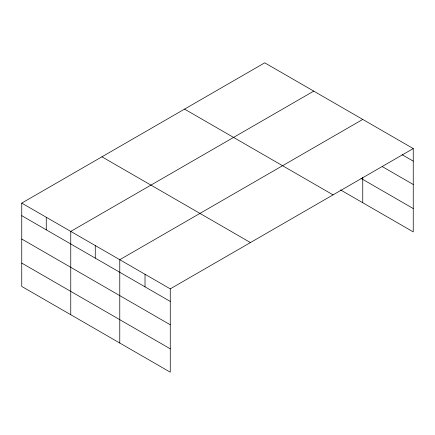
<?xml version="1.0" encoding="UTF-8"?>
<svg xmlns="http://www.w3.org/2000/svg" width="435" height="435" viewBox="0 0 435 435"><rect width="100%" height="100%" fill="white"/><g stroke="black" fill="none" stroke-linecap="round" stroke-linejoin="round"><path stroke-width="0.65" d="M21.75 203.107L170.264 288.856L170.264 372.175L21.75 286.431L21.75 203.107L264.73 62.825L413.25 148.569L413.25 231.893L340.583 189.937M313.744 91.122L70.758 231.404L70.758 314.728M362.752 119.418L119.772 259.7L119.772 343.025M170.264 288.856L413.25 148.569M402.092 154.702L413.25 161.14M382.131 166.523L413.25 184.489M361.006 178.383L413.25 208.544M184.549 109.12L333.063 194.864M101.937 156.812L250.451 242.561M21.75 215.684L170.264 301.428M21.75 239.027L170.264 324.776M21.75 263.083L170.264 348.826M362.752 177.388L362.752 202.737M145.018 274.278L145.018 286.85M95.265 245.552L95.265 258.124M46.257 217.255L46.257 229.832"/></g></svg>
